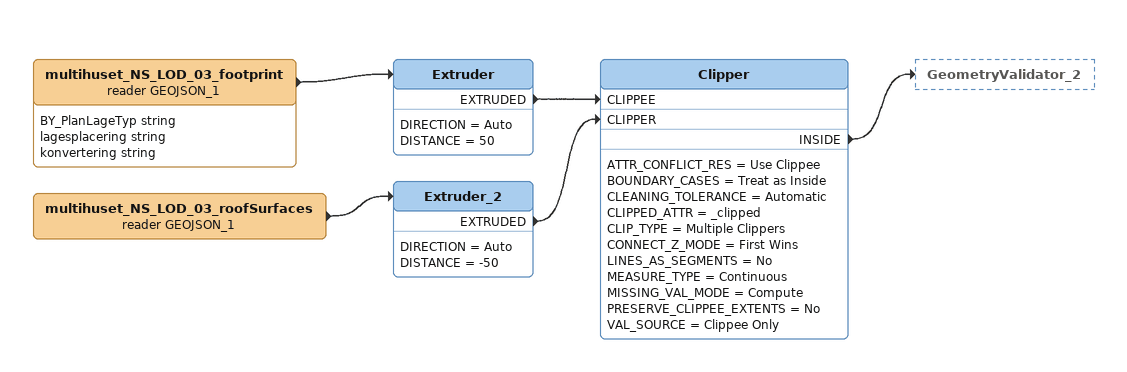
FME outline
multihuset_NS_LOD_03_footprint (reader GEOJSON_1)
    attributes: BY_PlanLageTyp string, lagesplacering string, konvertering string
    -> Extruder
Extruder
    DIRECTION = Auto
    DISTANCE = 50
    EXTRUDED -> Clipper [CLIPPEE]
multihuset_NS_LOD_03_roofSurfaces (reader GEOJSON_1)
    -> Extruder_2
Extruder_2
    DIRECTION = Auto
    DISTANCE = -50
    EXTRUDED -> Clipper [CLIPPER]
Clipper
    ATTR_CONFLICT_RES = Use Clippee
    BOUNDARY_CASES = Treat as Inside
    CLEANING_TOLERANCE = Automatic
    CLIPPED_ATTR = _clipped
    CLIP_TYPE = Multiple Clippers
    CONNECT_Z_MODE = First Wins
    LINES_AS_SEGMENTS = No
    MEASURE_TYPE = Continuous
    MISSING_VAL_MODE = Compute
    PRESERVE_CLIPPEE_EXTENTS = No
    VAL_SOURCE = Clippee Only
    INSIDE -> GeometryValidator_2
